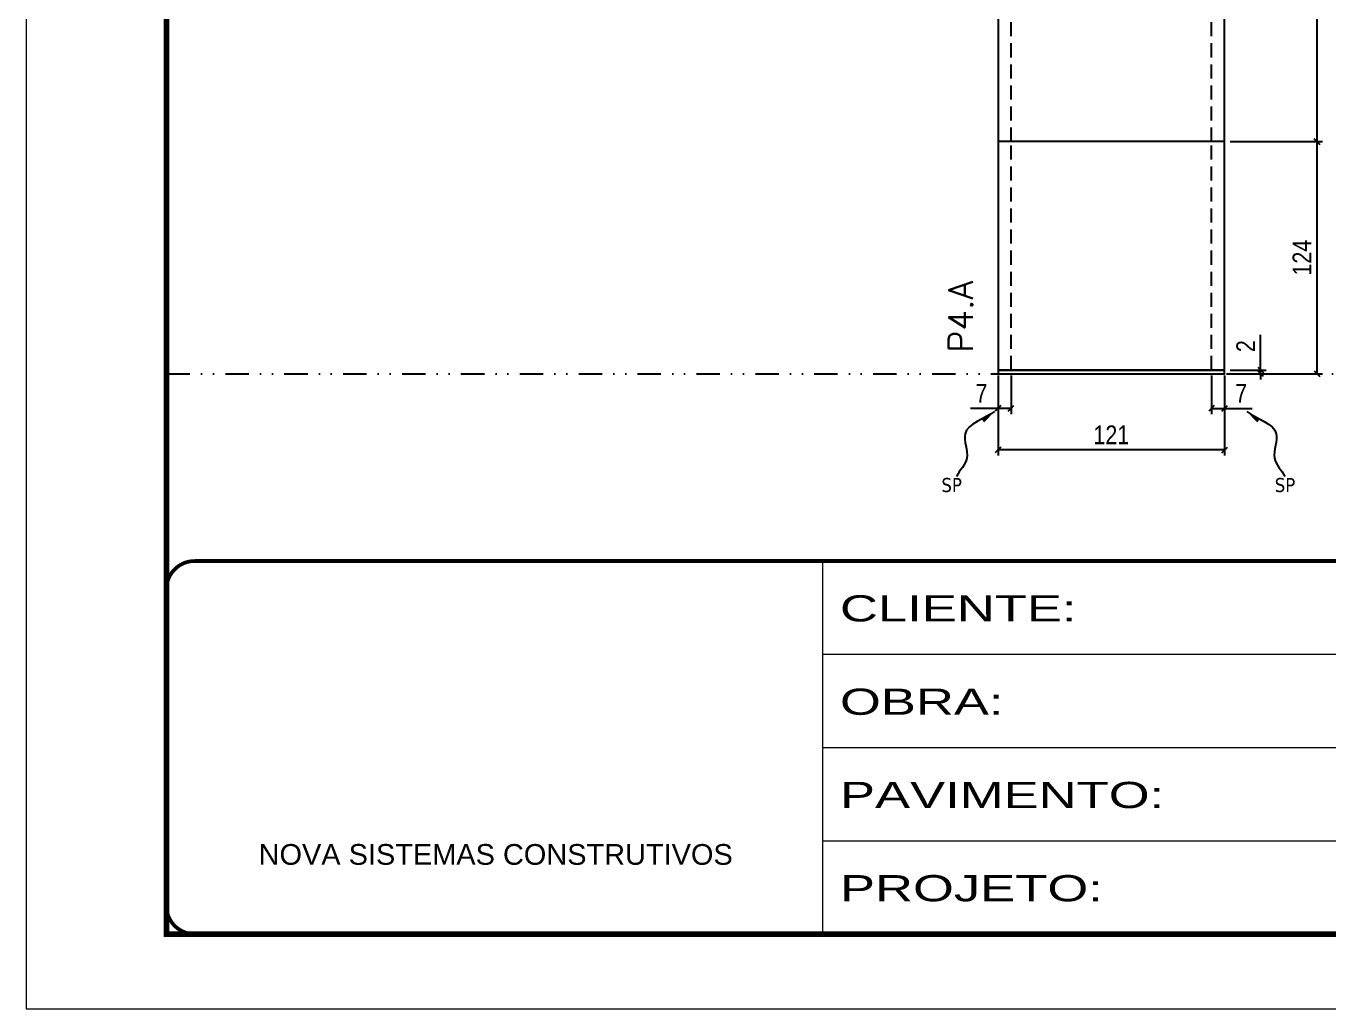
# Model space of a CAD drawing. Extents: x 14400 to 27878, y -21631 to 6985.
# Drawn here: x 14413 to 15109, y 3638 to 4163 of the extents above; entities that cross this region are included whole.
import ezdxf

# ---------------------------------------------------------------- set-up
doc = ezdxf.new("R2010")
doc.units = 0
for name, pattern in [('CONTINUO', [0]), ('DASHED', [0.75, 0.5, -0.25]), ('DIVIDE2', [0.625, 0.25, -0.125, 0, -0.125, 0, -0.125]), ('HIDDEN', [0.375, 0.25, -0.125])]:
    doc.linetypes.add(name, pattern=pattern)
for name, color, linetype in [('COTA', 241, 'Continuous'), ('Nível', 160, 'Continuous'), ('Painéis', 200, 'Continuous'), ('Sarrafo de Pressão', 42, 'HIDDEN'), ('texto', 7, 'Continuous')]:
    doc.layers.add(name, color=color, linetype=linetype)
for name, color, linetype, lineweight in [('Folhas', 255, 'Continuous', 9), ('SARRAFO DE PRESSAO', 251, 'DASHED', 9), ('Texto Seção', 7, 'Continuous', 15)]:
    doc.layers.add(name, color=color, linetype=linetype, lineweight=lineweight)
doc.styles.add('ARIAL', font='arial.ttf')
doc.styles.add('COTA TECNICA', font='techl___.ttf', dxfattribs={"height": 10})
doc.styles.add('COTA TECNICA-50', font='techl___.ttf', dxfattribs={"height": 10})
doc.styles.add('REGUA-120', font='ROMANS.shx', dxfattribs={"height": 15})
doc.styles.get("Standard").update_dxf_attribs({"font": 'arial.ttf'})
doc.styles.add('Tecnologia', font='')
doc.styles.get('Tecnologia').set_extended_font_data('Forgotten Futurist')
doc.dimstyles.new('COTA PAINEL-50', dxfattribs={"dimtxt": 10, "dimasz": 3, "dimexe": 3, "dimexo": 3, "dimgap": 3, "dimtad": 1, "dimdec": 1, "dimzin": 12, "dimdsep": 46, "dimtxsty": 'COTA TECNICA-50', "dimblk1": 'OBLIQUE', "dimblk2": 'OBLIQUE', "dimsah": 1, "dimcen": 0.9, "dimclrd": 4, "dimclre": 4, "dimclrt": 240, "dimadec": 1, "dimazin": 3, "dimtfac": 1, "dimtdec": 1, "dimtmove": 0, "dimatfit": 3, "dimfxl": 1, "dimtolj": 1, "dimtzin": 12, "dimarcsym": 0})
doc.dimstyles.new('PAINEL', dxfattribs={"dimtxt": 10, "dimasz": 3, "dimexe": 3, "dimexo": 3, "dimgap": 3, "dimtad": 1, "dimdec": 1, "dimzin": 12, "dimdsep": 46, "dimtxsty": 'COTA TECNICA', "dimblk1": 'OBLIQUE', "dimblk2": 'OBLIQUE', "dimsah": 1, "dimcen": 0.9, "dimclrd": 4, "dimclre": 4, "dimclrt": 240, "dimadec": 1, "dimazin": 3, "dimtfac": 1, "dimtdec": 1, "dimtmove": 0, "dimatfit": 3, "dimfxl": 1, "dimtolj": 1, "dimtzin": 12, "dimarcsym": 0})
doc.dimstyles.get("Standard").update_dxf_attribs({"dimtxt": 0.18, "dimasz": 0.18, "dimexe": 0.18, "dimexo": 0.0625, "dimgap": 0.09, "dimtad": 0, "dimtih": 1, "dimtoh": 1, "dimdec": 4, "dimzin": 0, "dimdsep": 46, "dimtxsty": 'Standard', "dimcen": 0.09, "dimadec": 0, "dimazin": 0, "dimtfac": 1, "dimtdec": 4, "dimtofl": 0, "dimtmove": 0, "dimatfit": 3, "dimfxl": 1, "dimtolj": 1, "dimtzin": 0, "dimarcsym": 0})

# ---------------------------------------------------------------- blocks, each defined once
blk = doc.blocks.new('9999999999')
at = {"color": 30, "linetype": 'CONTINUO'}
for p, q in [((98564.56, 34230.21), (98564.56, 34429.45)), ((98564.56, 34379.64), (99583.98, 34379.64)), ((98564.56, 34329.83), (99487.98, 34329.83)), ((98564.56, 34280.02), (99487.98, 34280.02))]:
    blk.add_line(p, q, dxfattribs=at)
at = {"color": 30, "linetype": 'CONTINUO', "const_width": 2}
blk.add_lwpolyline([(99583.98, 34230.21), (99583.98, 34414.45, 0.414214), (99568.98, 34429.45), (98228.98, 34429.45, 0.414214), (98213.98, 34414.45), (98213.98, 34245.21, 0.414214), (98228.98, 34230.21), (99583.98, 34230.21)], format="xyb", dxfattribs=at)
at = {"layer": 'Folhas'}
blk.add_lwpolyline([(98138.98, 34190.21), (99623.98, 34190.21), (99623.98, 35240.21), (98138.98, 35240.21)], close=True, dxfattribs=at)
at = {"layer": 'Folhas', "color": 30, "const_width": 3}
blk.add_lwpolyline([(98213.98, 34230.21), (99583.98, 34230.21), (99583.98, 35200.21), (98213.98, 35200.21)], close=True, dxfattribs=at)
at = {"color": 7, "linetype": 'Continuous', "ltscale": 5, "style": 'ARIAL'}
blk.add_text('NOVA SISTEMAS CONSTRUTIVOS', height=11.0592, dxfattribs=at).set_placement((98263.19, 34267.21))
at = {"layer": 'Folhas', "color": 7, "style": 'Tecnologia', "width": 1.5}
for s, p in [('CLIENTE:', (98573.65, 34397.17)), ('OBRA:', (98573.65, 34347.31)), ('PAVIMENTO:', (98573.65, 34297.5)), ('PROJETO:', (98573.65, 34247.69))]:
    blk.add_text(s, height=14, dxfattribs=at).set_placement(p)
blk = doc.blocks.new('_Oblique')
at = {"color": 0, "linetype": 'ByBlock', "lineweight": -2}
blk.add_line((-0.5, -0.5), (0.5, 0.5), dxfattribs=at)
blk = doc.blocks.new('*D945')
at = {"layer": 'COTA', "color": 4, "lineweight": -2, "transparency": 16777216}
for p, q in [((14932.56, 3975.86), (14932.56, 3933.18)), ((15053.56, 3975.86), (15053.56, 3933.18)), ((15053.56, 3936.18), (14932.56, 3936.18))]:
    blk.add_line(p, q, dxfattribs=at)
at = {"layer": 'Defpoints', "color": 0, "transparency": 16777216}
for p in [(14932.56, 3978.86), (15053.56, 3978.86), (14932.56, 3936.18)]:
    blk.add_point(p, dxfattribs=at)
at = {"layer": 'COTA', "color": 4, "lineweight": -2, "transparency": 16777216, "xscale": 3, "yscale": 3, "zscale": 3, "rotation": 180}
blk.add_blockref('_Oblique', (14932.56, 3936.18), dxfattribs=at)
at = {"layer": 'COTA', "color": 4, "lineweight": -2, "transparency": 16777216, "xscale": 3, "yscale": 3, "zscale": 3}
blk.add_blockref('_Oblique', (15053.56, 3936.18), dxfattribs=at)
at = {"layer": 'COTA', "color": 240, "transparency": 16777216, "insert": (14993.06, 3944.24), "char_height": 10, "attachment_point": 5, "style": 'COTA TECNICA'}
blk.add_mtext('\\A1;121', dxfattribs=at)
blk = doc.blocks.new('*D946')
at = {"layer": 'COTA', "color": 4, "lineweight": -2, "transparency": 16777216}
for p, q in [((15046.56, 3975.86), (15046.56, 3955.35)), ((15053.56, 3973.86), (15053.56, 3955.35)), ((15046.56, 3958.35), (15053.56, 3958.35)), ((15053.56, 3958.35), (15068.29, 3958.35))]:
    blk.add_line(p, q, dxfattribs=at)
at = {"layer": 'Defpoints', "color": 0, "transparency": 16777216}
for p in [(15046.56, 3978.86), (15053.56, 3976.86), (15053.56, 3958.35)]:
    blk.add_point(p, dxfattribs=at)
at = {"layer": 'COTA', "color": 4, "lineweight": -2, "transparency": 16777216, "xscale": 3, "yscale": 3, "zscale": 3, "rotation": 180}
blk.add_blockref('_Oblique', (15046.56, 3958.35), dxfattribs=at)
at = {"layer": 'COTA', "color": 4, "lineweight": -2, "transparency": 16777216, "xscale": 3, "yscale": 3, "zscale": 3}
blk.add_blockref('_Oblique', (15053.56, 3958.35), dxfattribs=at)
at = {"layer": 'COTA', "color": 240, "transparency": 16777216, "insert": (15062.43, 3966.42), "char_height": 10, "attachment_point": 5, "style": 'COTA TECNICA-50'}
blk.add_mtext('\\A1;7', dxfattribs=at)
blk = doc.blocks.new('*D947')
at = {"layer": 'COTA', "color": 4, "lineweight": -2, "transparency": 16777216}
for p, q in [((14932.56, 3973.86), (14932.56, 3955.35)), ((14939.56, 3975.86), (14939.56, 3955.35)), ((14932.56, 3958.35), (14917.83, 3958.35)), ((14939.56, 3958.35), (14932.56, 3958.35))]:
    blk.add_line(p, q, dxfattribs=at)
at = {"layer": 'Defpoints', "color": 0, "transparency": 16777216}
for p in [(14932.56, 3976.86), (14939.56, 3978.86), (14932.56, 3958.35)]:
    blk.add_point(p, dxfattribs=at)
at = {"layer": 'COTA', "color": 4, "lineweight": -2, "transparency": 16777216, "xscale": 3, "yscale": 3, "zscale": 3, "rotation": 180}
blk.add_blockref('_Oblique', (14932.56, 3958.35), dxfattribs=at)
at = {"layer": 'COTA', "color": 4, "lineweight": -2, "transparency": 16777216, "xscale": 3, "yscale": 3, "zscale": 3}
blk.add_blockref('_Oblique', (14939.56, 3958.35), dxfattribs=at)
at = {"layer": 'COTA', "color": 240, "transparency": 16777216, "insert": (14923.7, 3966.42), "char_height": 10, "attachment_point": 5, "style": 'COTA TECNICA-50'}
blk.add_mtext('\\A1;7', dxfattribs=at)
blk = doc.blocks.new('*D962')
at = {"layer": 'COTA', "color": 4, "linetype": 'ByBlock', "lineweight": -2, "transparency": 16777216}
for p, q in [((15056.56, 4100.86), (15105.93, 4100.86)), ((15102.93, 3976.86), (15102.93, 4100.86)), ((15056.56, 3976.86), (15105.93, 3976.86))]:
    blk.add_line(p, q, dxfattribs=at)
at = {"layer": 'Defpoints', "color": 0, "linetype": 'ByBlock', "transparency": 16777216}
for p in [(15053.56, 4100.86), (15102.93, 4100.86), (15053.56, 3976.86)]:
    blk.add_point(p, dxfattribs=at)
at = {"layer": 'COTA', "color": 4, "linetype": 'ByBlock', "lineweight": -2, "transparency": 16777216, "xscale": 3, "yscale": 3, "zscale": 3}
for p, rotation in [((15102.93, 4100.86), 90), ((15102.93, 3976.86), 270)]:
    blk.add_blockref('_Oblique', p, dxfattribs=dict(at, rotation=rotation))
at = {"layer": 'COTA', "color": 240, "linetype": 'ByBlock', "transparency": 16777216, "insert": (15094.86, 4038.86), "char_height": 10, "attachment_point": 5, "rotation": 90, "style": 'COTA TECNICA'}
blk.add_mtext('\\A1;124', dxfattribs=at)
blk = doc.blocks.new('*D948')
at = {"layer": 'COTA', "color": 4, "lineweight": -2, "transparency": 16777216}
for p, q in [((15072.82, 3978.86), (15072.82, 3997.66)), ((15056.56, 3978.86), (15075.82, 3978.86)), ((15056.56, 3976.86), (15075.82, 3976.86)), ((15072.82, 3976.86), (15072.82, 3978.86)), ((15072.82, 3976.86), (15072.82, 3973.86))]:
    blk.add_line(p, q, dxfattribs=at)
at = {"layer": 'Defpoints', "color": 0, "transparency": 16777216}
for p in [(15053.56, 3978.86), (15053.56, 3976.86), (15072.82, 3976.86)]:
    blk.add_point(p, dxfattribs=at)
at = {"layer": 'COTA', "color": 4, "lineweight": -2, "transparency": 16777216, "xscale": 3, "yscale": 3, "zscale": 3}
for p, rotation in [((15072.82, 3978.86), 270), ((15072.82, 3976.86), 90)]:
    blk.add_blockref('_Oblique', p, dxfattribs=dict(at, rotation=rotation))
at = {"layer": 'COTA', "color": 240, "transparency": 16777216, "insert": (15064.82, 3991.61), "char_height": 10, "attachment_point": 5, "rotation": 90, "style": 'COTA TECNICA-50'}
blk.add_mtext('\\A1;2', dxfattribs=at)
blk = doc.blocks.new('*D963')
at = {"layer": 'COTA', "color": 4, "linetype": 'ByBlock', "lineweight": -2, "transparency": 16777216}
for p, q in [((15056.56, 4100.86), (15105.93, 4100.86)), ((15102.93, 3976.86), (15102.93, 4100.86)), ((15056.56, 3976.86), (15105.93, 3976.86))]:
    blk.add_line(p, q, dxfattribs=at)
at = {"layer": 'Defpoints', "color": 0, "linetype": 'ByBlock', "transparency": 16777216}
for p in [(15053.56, 4100.86), (15102.93, 4100.86), (15053.56, 3976.86)]:
    blk.add_point(p, dxfattribs=at)
at = {"layer": 'COTA', "color": 4, "linetype": 'ByBlock', "lineweight": -2, "transparency": 16777216, "xscale": 3, "yscale": 3, "zscale": 3}
for p, rotation in [((15102.93, 4100.86), 90), ((15102.93, 3976.86), 270)]:
    blk.add_blockref('_Oblique', p, dxfattribs=dict(at, rotation=rotation))
at = {"layer": 'COTA', "color": 240, "linetype": 'ByBlock', "transparency": 16777216, "insert": (15094.86, 4038.86), "char_height": 10, "attachment_point": 5, "rotation": 90, "style": 'COTA TECNICA'}
blk.add_mtext('\\A1;124', dxfattribs=at)
blk = doc.blocks.new('*D965')
at = {"layer": 'COTA', "color": 4, "lineweight": -2, "transparency": 16777216}
for p, q in [((15022.56, 4268.86), (15105.93, 4268.86)), ((15102.93, 4100.86), (15102.93, 4268.86)), ((15056.56, 4100.86), (15105.93, 4100.86))]:
    blk.add_line(p, q, dxfattribs=at)
at = {"layer": 'Defpoints', "color": 0, "transparency": 16777216}
for p in [(15019.56, 4268.86), (15102.93, 4268.86), (15053.56, 4100.86)]:
    blk.add_point(p, dxfattribs=at)
at = {"layer": 'COTA', "color": 4, "lineweight": -2, "transparency": 16777216, "xscale": 3, "yscale": 3, "zscale": 3}
for p, rotation in [((15102.93, 4268.86), 90), ((15102.93, 4100.86), 270)]:
    blk.add_blockref('_Oblique', p, dxfattribs=dict(at, rotation=rotation))
at = {"layer": 'COTA', "color": 240, "transparency": 16777216, "insert": (15094.8, 4184.86), "char_height": 10, "attachment_point": 5, "rotation": 90, "style": 'COTA TECNICA'}
blk.add_mtext('\\A1;168', dxfattribs=at)

msp = doc.modelspace()

# ---------------------------------------------------------------- linework, layer by layer
at = {"layer": 'Nível', "color": 4, "linetype": 'DIVIDE2', "ltscale": 50}
msp.add_line((14488.467, 3976.86), (15858.467, 3976.86), dxfattribs=at)
at = {"layer": 'Painéis'}
for p, q in [((14932.561, 4268.86), (14932.561, 3978.86)), ((15053.561, 3978.86), (15053.561, 4233.86)), ((15053.561, 4100.86), (14932.561, 4100.86)), ((14932.561, 3978.86), (15053.561, 3978.86))]:
    msp.add_line(p, q, dxfattribs=at)
msp.add_lwpolyline([(15053.561, 3978.86), (14932.561, 3978.86), (14932.561, 3976.86), (15053.561, 3976.86)], close=True, dxfattribs=at)
at = {"layer": 'Sarrafo de Pressão', "ltscale": 30}
for p, q in [((14939.561, 4100.86), (14939.561, 4268.86)), ((15046.561, 4100.86), (15046.561, 4233.86)), ((14939.561, 3978.86), (14939.561, 4100.86)), ((15046.561, 3978.86), (15046.561, 4100.86))]:
    msp.add_line(p, q, dxfattribs=at)

# ---------------------------------------------------------------- block references
at = {"layer": 'SARRAFO DE PRESSAO', "color": 6, "linetype": 'ByBlock'}
msp.add_blockref('9999999999', (-83725.511, -30552.628), dxfattribs=at)

# ---------------------------------------------------------------- texts
at = {"layer": 'texto', "color": 0, "char_height": 7.5, "attachment_point": 5}
for insert in [(14907.784, 3917.369), (15085.809, 3917.369)]:
    msp.add_mtext('{\\fTahoma|b0|i0|c0|p34;\\C4;SP}', dxfattribs=dict(at, insert=insert))
at = {"layer": 'Texto Seção', "insert": (14919.09, 3988.112), "char_height": 13, "width": 285.32988, "attachment_point": 7, "rotation": 90, "style": 'REGUA-120'}
msp.add_mtext('P4.A', dxfattribs=at)

# ---------------------------------------------------------------- dimensions: what is measured, and where the dimension line sits
at = {"layer": 'COTA'}
for base, p1, p2, angle, dimstyle, picture, middle in [((15102.928, 4268.86), (15053.561, 4100.86), (15019.561, 4268.86), 90, 'PAINEL', '*D965', (15094.804, 4184.86)), ((14932.561, 3958.35), (14939.561, 3978.86), (14932.561, 3976.86), 180, 'COTA PAINEL-50', '*D947', (14923.696, 3966.423))]:
    dim = msp.add_linear_dim(base=base, p1=p1, p2=p2, angle=angle, dimstyle=dimstyle, dxfattribs=at)
    dim.commit()
    dim.dimension.update_dxf_attribs({"geometry": picture, "text_midpoint": middle})
at = {"layer": 'COTA', "linetype": 'ByBlock'}
for picture in ['*D962', '*D963']:
    dim = msp.add_aligned_dim(p1=(15053.561, 3976.86), p2=(15053.561, 4100.86), distance=-49.367, dimstyle='PAINEL', dxfattribs=at)
    dim.commit()
    dim.dimension.update_dxf_attribs({"geometry": picture, "text_midpoint": (15094.855, 4038.86)})
at = {"layer": 'COTA'}
dim = msp.add_linear_dim(base=(15072.819, 3976.86), p1=(15053.561, 3978.86), p2=(15053.561, 3976.86), angle=90, dimstyle='COTA PAINEL-50', dxfattribs=at)
dim.commit()
dim.dimension.update_dxf_attribs({"geometry": '*D948', "text_midpoint": (15072.819, 3991.607), "dimtype": 160})
dim = msp.add_linear_dim(base=(14932.561, 3936.182), p1=(15053.561, 3978.86), p2=(14932.561, 3978.86), angle=180, dimstyle='PAINEL', override={"dimarcsym": 2}, dxfattribs=at)
dim.commit()
dim.dimension.update_dxf_attribs({"geometry": '*D945', "text_midpoint": (14993.061, 3944.241)})
dim = msp.add_linear_dim(base=(15053.561, 3958.35), p1=(15046.561, 3978.86), p2=(15053.561, 3976.86), dimstyle='COTA PAINEL-50', dxfattribs=at)
dim.commit()
dim.dimension.update_dxf_attribs({"geometry": '*D946', "text_midpoint": (15062.427, 3966.423)})

# ---------------------------------------------------------------- leaders
at = {"layer": 'COTA', "path_type": 1}
for points in [[(14930.732, 3956.68), (14914.947, 3944.844), (14915.872, 3931.838), (14910.319, 3922.056)], [(15065.39, 3956.68), (15081.175, 3944.844), (15080.25, 3931.838), (15085.803, 3922.056)]]:
    msp.add_leader(points, dimstyle='Standard', override={"dimasz": 8}, dxfattribs=at)

doc.saveas('drawing.dxf')
